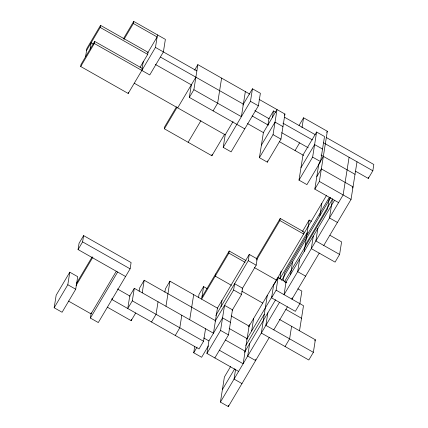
<?xml version="1.0" encoding="UTF-8"?>
<svg xmlns="http://www.w3.org/2000/svg" width="428" height="428" viewBox="0 0 428 428"><rect width="100%" height="100%" fill="white"/><g stroke="black" fill="none" stroke-linecap="round" stroke-linejoin="round"><path stroke-width="0.64" d="M157.461 34.877L155.471 47.422L128.202 93.465L80.705 66.506L81.036 64.419L94.668 41.398L142.171 68.352M85.579 56.742L86.905 48.38L100.537 25.359L148.04 52.318L147.708 54.404L140.058 67.319M90.126 49.07L91.116 42.8L93.438 44.111M80.705 66.506L94.337 43.49L94.668 41.398M54.169 307.764L56.159 295.218L69.791 272.197L77.709 276.691L75.719 289.237L62.087 312.258L54.169 307.764L67.806 284.743L69.791 272.197M86.574 50.472L100.206 27.451L100.537 25.359M125.564 276.509L78.067 249.556L79.057 243.286L83.604 235.609L131.102 262.567L130.112 268.838L98.296 322.552L90.383 318.063L91.207 312.831M78.067 249.556L82.609 241.884L83.604 235.609M123.954 39.408L133.381 23.492L133.707 21.4L165.374 39.371L163.389 51.916L149.757 74.937L94.337 43.49M128.202 93.465L128.368 92.416M141.839 70.443L143.3 61.199M112.141 298.214L111.933 299.53L199.015 348.948L203.562 341.276L205.547 328.731M134.296 288.301L129.754 295.973L127.763 308.518L132.311 300.847L134.296 288.301L213.465 333.225L217.435 308.133M107.385 307.208L131.139 320.684L131.348 319.363M224.679 134.162L211.887 155.76L164.389 128.801L164.721 126.715L176.502 106.818M139.132 291.222L139.656 287.921L144.199 280.249L215.45 320.679M142.214 292.789L144.199 280.249M244.757 128.844L189.337 97.397L191.327 84.851L155.412 64.473M158.044 301.777L156.06 314.323L151.517 321.995M189.337 97.397L193.884 89.725L197.859 64.633L249.882 94.16M164.871 292.153L165.39 288.852L169.937 281.18L217.825 308.353M165.962 306.271L169.937 281.18M181.798 315.254L179.808 327.8L175.266 335.472M221.608 78.115L217.633 103.202L213.091 110.879M211.887 155.76L212.138 154.192M189.711 319.748L193.686 294.657M198.522 297.578L199.047 294.277L203.589 286.605L207.066 288.579M242.815 105.074L252.461 88.789L260.374 93.283L258.389 105.828L231.12 151.865L223.202 147.376L225.192 134.831L233.062 121.541M203.589 286.605L201.604 299.151L228.873 253.109L229.205 251.017L246.004 260.55M208.372 345.899L201.636 357.268L193.718 352.774L194.713 346.503M215.568 274.038L215.236 276.13L231.457 285.332M245.356 91.592L241.381 116.678L193.884 89.725M238.599 371.413L206.933 353.442L208.918 340.897L222.555 317.876L230.467 322.37M223.202 147.376L250.471 101.334L252.461 88.789M220.987 306.732L221.982 300.461M206.933 353.442L220.564 330.421L224.54 305.335L232.458 309.824L228.482 334.915L214.851 357.936M215.113 321.246L233.629 289.986L234.624 283.716L242.537 288.205L241.547 294.48L232.12 310.396M269.239 337.537L228.338 406.6L220.42 402.106L224.395 377.02L230.713 366.352M259.416 157.67L263.391 132.584L277.023 109.563L273.048 134.649L259.416 157.67L267.334 162.164L280.966 139.143L284.941 114.051L259.138 99.408M267.933 124.906L268.928 118.636L273.471 110.964L275.787 112.275M215.771 315.543L248.256 260.695L249.251 254.419L257.164 258.913L256.174 265.183L242.034 289.06M272.481 117.235L273.471 110.964M228.338 406.6L228.547 405.279M267.334 162.164L267.543 160.842M235.619 369.182L234.052 379.085L241.97 383.579M249.353 324.536L243.141 363.741L219.393 350.265M249.674 343.524L247.689 356.064L255.602 360.558L255.816 359.236M251.659 330.978L253.649 318.432M267.281 295.411L261.321 333.048L308.823 360.002L313.366 352.33L315.35 339.784L279.436 319.4M279.891 220.548L280.222 218.457L303.971 231.933L303.639 234.025L279.891 220.548L256.495 260.047M267.853 312.825L265.868 325.371L313.366 352.33M297.808 288.82L301.863 291.12L299.878 303.666L295.336 311.338L271.582 297.861L273.572 285.315L278.114 277.644L286.803 282.571M276.536 279.019L276.37 280.067L254.36 267.575M271.582 297.861L276.13 290.184L278.114 277.644M302.007 127.694L303.575 117.791L327.324 131.268L319.374 181.445L314.831 189.117L338.58 202.599M279.869 278.992L281.126 271.068M299.001 180.135L302.971 155.043L316.608 132.022L324.52 136.516L320.551 161.607L306.913 184.629L299.001 180.135L312.633 157.113L316.608 132.022M283.224 280.955L284.46 273.144L329.453 197.18L327.597 208.891L284.294 282.004M286.032 282.132L284.048 294.678L343.128 194.922L349.088 157.29M290.575 274.46L292.565 261.915M292.169 297.851L291.96 299.172L319.229 253.13M299.664 259.111L297.679 271.657L305.597 276.151M291.602 326.307L289.617 338.853L285.069 346.525M304.212 251.439L309.177 220.078L311.44 221.362M314.831 189.117L318.807 164.031L323.349 156.354M313.301 236.096L311.311 248.636L335.065 262.118L339.607 254.441L341.592 241.895L330.009 235.325M299.52 330.796L303.495 305.71L300.017 303.736M317.844 228.418L315.859 240.964L339.607 254.441M319.834 215.873L321.819 203.332M332.524 198.795L329.49 217.943L337.408 222.437M323.777 245.458L351.04 199.416L357.005 161.784M355.55 171.211L368.294 178.439L368.492 177.187M368.294 178.439L372.836 170.767L373.831 164.496L326.329 137.538M123.612 38.45L133.707 21.4M147.703 52.885L157.13 36.968L133.381 23.492M194.612 70.117L197.859 64.633M164.389 128.801L177.181 107.203M177.69 107.872L195.869 77.179M76.377 283.534L92.202 256.816M76.045 285.62L92.876 257.201M188.138 142.283L200.93 120.68M116.293 271.25L91.041 313.879L68.453 301.061M90.383 318.063L117.652 272.021M131.139 320.684L135.681 313.012M261.401 145.124L275.038 122.108L282.951 126.597M284.272 115.175L284.941 114.051M299.028 125.463L303.575 117.791M201.936 297.059L229.205 251.017M295.058 150.554L299.6 142.877M217.269 308.417L249.251 254.419M300.986 167.589L314.617 144.568L322.535 149.062M193.718 352.774L197.089 347.092M326.676 132.364L327.324 131.268M256.319 258.812L280.222 218.457M316.816 176.577L321.364 168.9L353.03 186.87L352.367 187.994M302.446 231.446L309.177 220.078M248.663 326.853L326.473 195.468M279.923 278.665L307.192 232.623M246.672 339.399L271.946 296.727M281.624 280.388L330.774 197.399M245.784 345.492L264.301 314.227M305.201 245.169L332.47 199.127M222.405 389.56L234.71 368.786M244.458 352.33L275.611 299.728M285.588 282.881L334.471 200.347M220.42 402.106L279.5 302.35M273.781 329.865L287.418 306.844M314.703 340.881L315.35 339.784M284.476 117.208L315.179 134.633M155.471 47.422L196.864 70.909M250.471 101.334L258.389 105.828M323.6 142.824L372.836 170.767M282.903 123.152L312.445 139.919M160.532 57.127L243.371 104.138M254.831 110.638L269.314 118.856M100.206 27.451L147.708 54.404M252.103 115.924L268.319 125.126M281.645 132.685L308.288 147.81M321.032 155.043L355.015 174.324M273.048 134.649L280.966 139.143M312.633 157.113L320.551 161.607M247.555 123.596L263.776 132.803M279.414 141.679L303.746 155.482M319.374 181.445L351.04 199.416M134.248 83.219L225.192 134.831M248.256 260.695L256.174 265.183M228.873 253.109L245.089 262.316M276.13 290.184L299.878 303.666M285.867 309.38L301.505 318.255M241.884 291.249L262.739 303.083M233.629 289.986L241.547 294.48M231.147 315.918L249.101 326.104M82.609 241.884L130.112 268.838M229.162 328.458L247.117 338.65M220.564 330.421L228.482 334.915M225.433 340.019L245.132 351.195M117.395 288.959L130.139 296.192M203.707 337.938L208.918 340.897M132.311 300.847L203.562 341.276M67.806 284.743L75.719 289.237"/></g></svg>
